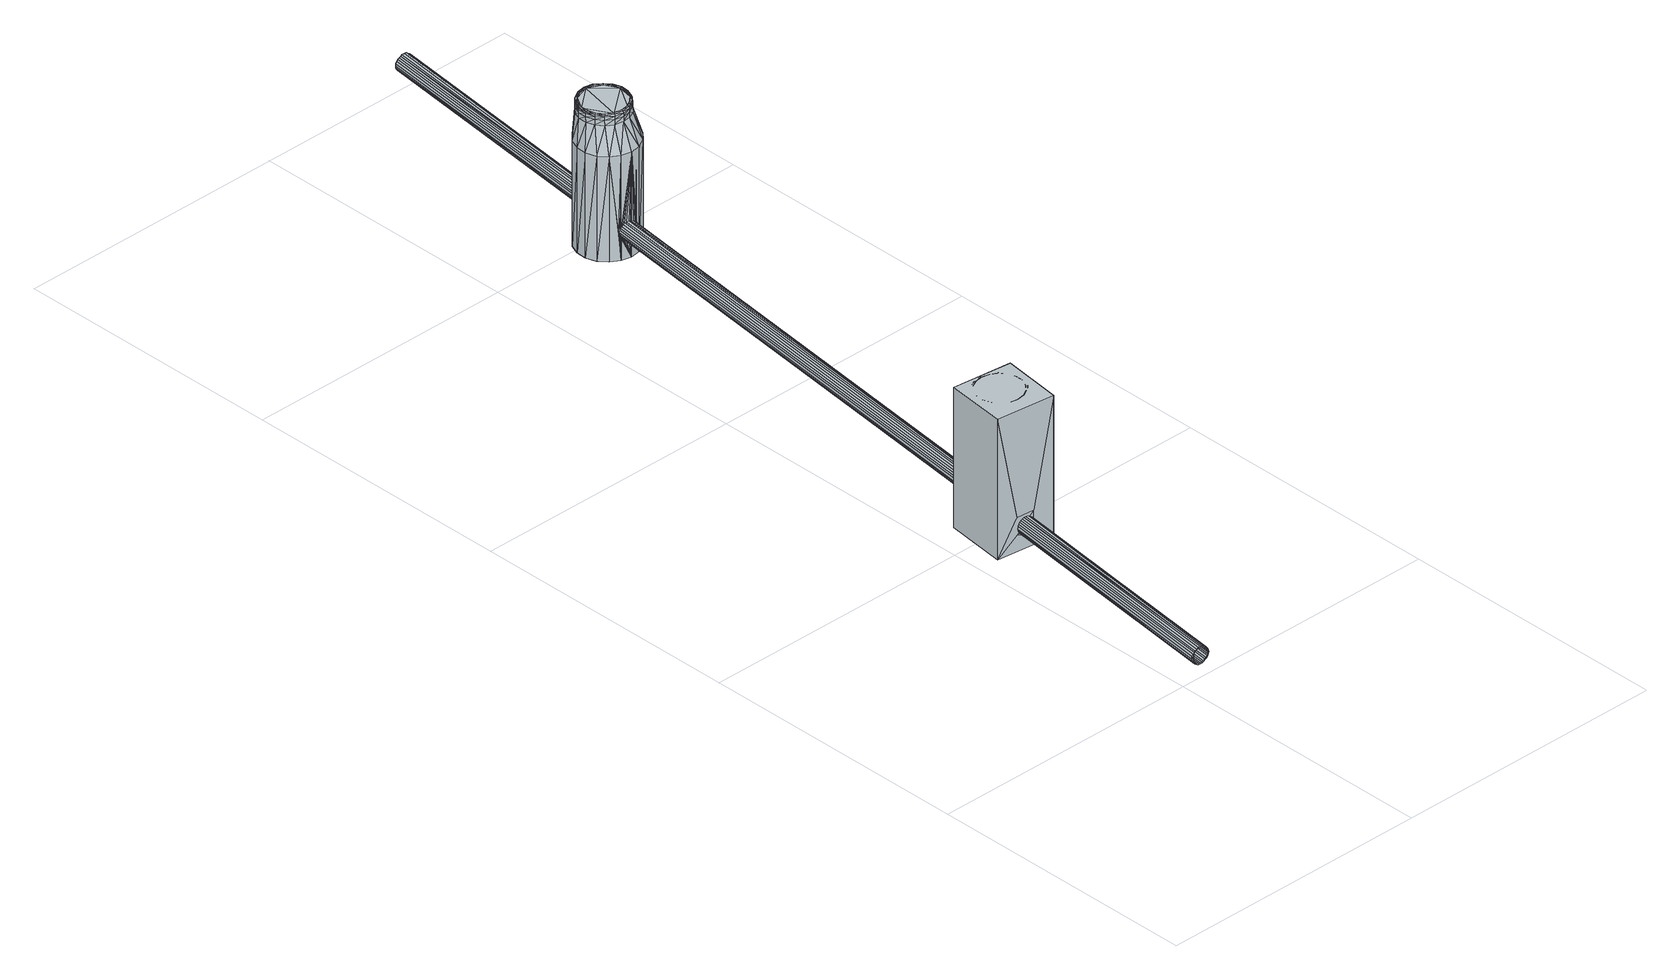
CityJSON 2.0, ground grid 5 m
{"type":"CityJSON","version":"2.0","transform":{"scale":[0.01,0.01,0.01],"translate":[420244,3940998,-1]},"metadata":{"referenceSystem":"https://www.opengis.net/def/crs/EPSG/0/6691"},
"CityObjects":{
"object1":{"type":"GenericCityObject","attributes":{"function":"5500","DmGeometricAttribute.dmCode":"0001","occupierType":"600"},"geometry":[{"type":"MultiSurface","lod":"3","boundaries":[[[0,1,2,3]],[[1,4,5,2]],[[4,6,7,5]],[[6,8,9,7]],[[8,10,11,9]],[[10,12,13,11]],[[12,14,13]],[[14,15,16,17]],[[15,18,19,16]],[[18,20,21,19]],[[20,22,23,21]],[[22,24,25,23]],[[24,26,27,25]],[[26,28,29,27]],[[28,30,31,29]],[[30,32,33,31]],[[32,34,35,33]],[[34,36,37,35]],[[36,38,39,37]],[[38,40,41,39]],[[40,42,43,41]],[[42,44,45,43]],[[44,46,47,45]],[[46,48,49,47]],[[48,50,51,49]],[[50,52,53,51]],[[52,54,55,53]],[[54,0,55]],[[56,57,58,59]],[[57,60,61,58]],[[60,62,63,61]],[[62,64,65,63]],[[64,66,67,65]],[[66,68,67]],[[68,69,70,71]],[[69,72,70]],[[72,73,74,75]],[[73,76,77,74]],[[76,78,77]],[[78,79,80,81]],[[79,82,83,80]],[[82,84,85,83]],[[84,86,87,85]],[[86,88,87]],[[88,89,90,91]],[[89,92,93,90]],[[92,94,95,93]],[[94,96,97,95]],[[96,98,99,97]],[[98,100,101,99]],[[100,102,103,101]],[[102,104,103]],[[104,105,106,107]],[[105,108,106]],[[108,109,110,111]],[[109,56,59,110]],[[49,67,71,45,47]],[[66,64,48]],[[43,45,71,70]],[[41,43,75]],[[39,41,75,74]],[[37,39,74,77]],[[35,37,77,81]],[[33,35,81,80]],[[31,33,83]],[[29,31,83,85]],[[27,29,85,87]],[[25,27,87,91]],[[23,25,91,90]],[[21,23,90,93]],[[19,21,95]],[[16,19,95,97]],[[17,16,97,99]],[[13,17,99,101]],[[11,13,101,103]],[[9,11,103,107]],[[7,9,106]],[[5,7,106,111]],[[2,5,110]],[[3,2,110,59]],[[58,55,3,59]],[[53,55,58]],[[63,51,53,61]],[[65,49,51,63]],[[67,49,65]],[[50,48,64,62]],[[52,50,62,60]],[[54,52,60,57]],[[0,54,57,56]],[[1,0,56]],[[108,4,1,109]],[[105,6,4,108]],[[8,6,105]],[[10,8,104]],[[100,12,10,102]],[[98,14,12,100]],[[96,15,14,98]],[[94,18,15,96]],[[92,20,18,94]],[[89,22,20,92]],[[88,24,22,89]],[[86,26,24,88]],[[84,28,26,86]],[[30,28,84]],[[79,32,30,82]],[[34,32,79]],[[76,36,34,78]],[[73,38,36,76]],[[72,40,38,73]],[[69,42,40,72]],[[68,44,42,69]],[[44,68,66,48,46]],[[17,13,14]],[[3,55,0]],[[71,67,68]],[[75,70,72]],[[81,77,78]],[[91,87,88]],[[107,103,104]],[[111,106,108]],[[70,75,43]],[[80,83,33]],[[93,95,21]],[[107,106,9]],[[111,110,5]],[[61,53,58]],[[109,1,56]],[[104,8,105]],[[102,10,104]],[[82,30,84]],[[78,34,79]]]}]},
"object2":{"type":"GenericCityObject","attributes":{"function":"5610","occupierType":"600","year":1974},"geometry":[{"type":"MultiSurface","lod":"2","boundaries":[[[112,113,114,115]],[[113,112,116,117]],[[115,114,118,119]],[[120,121,122]],[[123,124,114,113]],[[114,124,125,118]],[[123,117,126,124]],[[117,118,126]],[[119,118,117,116]],[[120,127,112]],[[121,120,115]],[[122,121,119]],[[127,122,116]],[[113,117,123]],[[125,124,126]],[[127,120,122]],[[125,126,118]],[[115,120,112]],[[119,121,115]],[[116,122,119]],[[112,127,116]]]}]},
"object3":{"type":"GenericCityObject","attributes":{"function":"5610","DmGeometricAttribute.dmCode":"0001","occupierType":"600","year":1974},"geometry":[{"type":"MultiSurface","lod":"3","boundaries":[[[128,129,130]],[[131,132,129]],[[133,134,132]],[[132,134,129]],[[135,136,134]],[[137,138,136]],[[136,138,134]],[[139,140,138]],[[141,142,140]],[[140,142,138]],[[138,142,134]],[[134,142,129]],[[143,144,142]],[[142,144,129]],[[129,144,130]],[[130,144,145]],[[146,145,147]],[[144,147,145]],[[148,130,146]],[[145,146,130]],[[149,128,148]],[[130,148,128]],[[150,129,149]],[[128,149,129]],[[151,131,150]],[[129,150,131]],[[152,153,154]],[[155,156,133]],[[157,158,133]],[[159,135,160]],[[134,160,135]],[[161,136,159]],[[135,159,136]],[[162,137,161]],[[136,161,137]],[[163,138,162]],[[137,162,138]],[[164,139,163]],[[138,163,139]],[[165,140,164]],[[139,164,140]],[[166,167,168]],[[169,170,141]],[[171,172,142]],[[147,144,173]],[[143,173,144]],[[174,175,146]],[[175,176,148]],[[176,177,149]],[[177,178,150]],[[178,179,151]],[[151,179,154]],[[180,154,179]],[[181,182,154]],[[183,154,182]],[[184,185,181]],[[160,181,185]],[[186,159,160]],[[186,187,159]],[[161,159,187]],[[188,162,161]],[[188,189,162]],[[163,162,189]],[[189,190,163]],[[164,163,190]],[[190,191,164]],[[165,164,191]],[[191,192,165]],[[168,165,192]],[[193,194,168]],[[195,196,173]],[[197,173,196]],[[173,197,147]],[[174,147,197]],[[174,198,175]],[[199,175,198]],[[175,199,176]],[[200,176,199]],[[176,200,177]],[[201,177,200]],[[177,201,178]],[[202,178,201]],[[202,203,179]],[[184,181,154]],[[203,180,179]],[[204,205,184]],[[185,184,205]],[[206,186,185]],[[207,187,186]],[[207,208,187]],[[188,187,208]],[[208,209,188]],[[189,188,209]],[[209,210,189]],[[190,189,210]],[[210,211,190]],[[191,190,211]],[[212,192,211]],[[191,211,192]],[[192,196,195]],[[196,213,197]],[[214,197,213]],[[197,214,174]],[[198,174,214]],[[215,199,216]],[[198,216,199]],[[217,200,215]],[[199,215,200]],[[218,201,217]],[[200,217,201]],[[218,202,201]],[[219,203,220]],[[202,220,203]],[[204,184,221]],[[180,221,184]],[[222,221,219]],[[203,219,221]],[[223,205,224]],[[204,224,205]],[[225,206,223]],[[205,223,206]],[[226,207,225]],[[206,225,207]],[[227,208,226]],[[207,226,208]],[[228,209,227]],[[208,227,209]],[[229,210,228]],[[209,228,210]],[[229,211,210]],[[230,212,231]],[[211,231,212]],[[213,196,212]],[[192,212,196]],[[232,214,233]],[[213,233,214]],[[232,198,214]],[[234,235,216]],[[215,216,235]],[[235,236,215]],[[217,215,236]],[[236,237,217]],[[218,217,237]],[[218,238,220]],[[238,239,220]],[[219,220,239]],[[224,204,222]],[[221,222,204]],[[239,240,219]],[[222,219,240]],[[241,242,224]],[[223,224,242]],[[242,243,223]],[[225,223,243]],[[225,244,226]],[[244,245,226]],[[227,226,245]],[[245,246,227]],[[228,227,246]],[[246,247,228]],[[229,228,247]],[[229,248,231]],[[248,249,231]],[[230,231,249]],[[233,213,230]],[[212,230,213]],[[250,251,233]],[[232,233,251]],[[232,234,216]],[[235,234,252]],[[253,252,234]],[[236,235,254]],[[252,254,235]],[[237,236,255]],[[254,255,236]],[[238,237,256]],[[255,256,237]],[[239,238,257]],[[256,257,238]],[[240,241,222]],[[224,222,241]],[[258,239,257]],[[259,241,260]],[[243,242,261]],[[259,261,242]],[[244,243,262]],[[261,262,243]],[[245,244,263]],[[262,263,244]],[[246,245,264]],[[263,264,245]],[[247,246,265]],[[264,265,246]],[[248,247,266]],[[265,266,247]],[[249,250,230]],[[233,230,250]],[[249,248,267]],[[266,267,248]],[[268,250,269]],[[234,251,253]],[[268,253,251]],[[253,270,252]],[[270,271,252]],[[254,252,271]],[[271,272,254]],[[255,254,272]],[[272,273,255]],[[256,255,273]],[[256,274,257]],[[241,240,260]],[[258,260,240]],[[274,275,257]],[[258,257,275]],[[276,277,260]],[[259,260,277]],[[277,278,259]],[[261,259,278]],[[261,279,262]],[[279,280,262]],[[263,262,280]],[[280,281,263]],[[264,263,281]],[[281,282,264]],[[265,264,282]],[[282,283,265]],[[266,265,283]],[[250,249,269]],[[267,269,249]],[[283,284,266]],[[267,266,284]],[[285,286,269]],[[268,269,286]],[[286,287,268]],[[253,268,287]],[[280,279,281]],[[278,277,279]],[[276,275,277]],[[277,275,279]],[[274,273,275]],[[272,271,273]],[[273,271,275]],[[270,287,271]],[[286,285,287]],[[287,285,271]],[[271,285,275]],[[275,285,279]],[[284,283,285]],[[285,283,279]],[[279,283,281]],[[281,283,282]],[[275,276,258]],[[260,258,276]],[[284,285,267]],[[269,267,285]],[[288,289,290]],[[291,292,289]],[[293,294,292]],[[292,294,289]],[[295,296,294]],[[297,298,296]],[[296,298,294]],[[299,300,298]],[[301,302,300]],[[300,302,298]],[[298,302,294]],[[294,302,289]],[[303,304,302]],[[302,304,289]],[[289,304,290]],[[290,304,305]],[[305,304,306]],[[307,306,304]],[[290,305,308]],[[306,308,305]],[[288,290,309]],[[308,309,290]],[[310,311,312]],[[313,314,289]],[[315,292,291]],[[293,292,316]],[[317,316,292]],[[294,293,318]],[[316,318,293]],[[319,294,318]],[[296,295,320]],[[319,320,295]],[[321,296,320]],[[298,297,322]],[[321,322,297]],[[323,324,325]],[[326,327,300]],[[328,329,301]],[[302,301,330]],[[331,330,301]],[[303,302,332]],[[330,332,302]],[[304,303,307]],[[332,307,303]],[[333,306,334]],[[307,334,306]],[[335,308,333]],[[306,333,308]],[[336,309,335]],[[308,335,309]],[[312,309,336]],[[337,338,312]],[[339,340,341]],[[317,341,340]],[[340,342,317]],[[316,317,342]],[[342,343,316]],[[318,316,343]],[[343,344,318]],[[319,318,344]],[[344,345,319]],[[320,319,345]],[[345,346,320]],[[321,320,346]],[[346,347,321]],[[322,321,347]],[[347,348,322]],[[325,322,348]],[[349,350,325]],[[351,325,350]],[[352,331,353]],[[349,353,331]],[[354,330,352]],[[331,352,330]],[[355,332,354]],[[330,354,332]],[[334,307,355]],[[332,355,307]],[[333,334,356]],[[357,356,334]],[[358,333,356]],[[336,335,359]],[[358,359,335]],[[360,336,361]],[[359,361,336]],[[339,341,360]],[[312,360,341]],[[362,339,363]],[[342,340,364]],[[362,364,340]],[[343,342,365]],[[364,365,342]],[[366,343,365]],[[345,344,367]],[[366,367,344]],[[346,345,368]],[[367,368,345]],[[347,346,369]],[[368,369,346]],[[348,347,370]],[[369,370,347]],[[353,349,325]],[[371,353,372]],[[354,352,373]],[[371,373,352]],[[355,354,374]],[[373,374,354]],[[357,355,374]],[[363,361,362]],[[359,358,361]],[[356,357,358]],[[358,357,361]],[[374,373,357]],[[371,372,373]],[[373,372,357]],[[370,369,372]],[[368,367,369]],[[369,367,372]],[[372,367,357]],[[357,367,361]],[[366,365,367]],[[367,365,361]],[[361,365,362]],[[362,365,364]],[[339,360,363]],[[361,363,360]],[[372,348,370]],[[375,376,377]],[[376,378,377]],[[379,377,378]],[[380,381,382]],[[375,382,381]],[[379,383,384]],[[385,381,380]],[[383,386,384]],[[387,384,386]],[[153,388,389]],[[385,389,388]],[[386,390,387]],[[391,387,390]],[[337,388,153]],[[391,315,155]],[[392,337,152]],[[155,315,156]],[[393,337,392]],[[315,394,395]],[[396,338,393]],[[395,394,397]],[[398,397,394]],[[399,400,401]],[[396,401,400]],[[397,398,402]],[[314,402,398]],[[183,399,401]],[[314,313,403]],[[311,310,183]],[[313,404,157]],[[405,311,406]],[[182,406,311]],[[404,407,157]],[[158,157,407]],[[408,405,409]],[[406,409,405]],[[158,407,410]],[[411,410,407]],[[412,408,413]],[[409,413,408]],[[411,412,413]],[[414,415,416]],[[417,416,415]],[[415,172,418]],[[324,414,416]],[[172,171,419]],[[323,193,324]],[[419,420,326]],[[421,194,323]],[[326,420,327]],[[422,327,420]],[[423,421,424]],[[327,422,425]],[[426,425,422]],[[427,428,423]],[[426,429,430]],[[431,432,351]],[[427,351,432]],[[430,429,433]],[[170,433,429]],[[350,431,351]],[[170,169,328]],[[434,167,350]],[[166,350,167]],[[328,169,329]],[[435,329,169]],[[436,167,434]],[[435,437,329]],[[438,329,437]],[[439,440,441]],[[436,441,440]],[[437,442,438]],[[443,438,442]],[[444,445,439]],[[440,439,445]],[[442,446,443]],[[447,443,446]],[[448,449,444]],[[445,444,449]],[[446,450,447]],[[451,447,450]],[[452,449,448]],[[450,452,451]],[[453,451,452]],[[389,154,153]],[[380,154,389]],[[382,154,380]],[[377,131,382]],[[151,154,131]],[[131,154,382]],[[379,131,377]],[[384,131,379]],[[387,131,384]],[[391,131,387]],[[391,155,131]],[[132,131,155]],[[395,133,156]],[[397,133,395]],[[402,133,397]],[[403,133,402]],[[157,133,403]],[[410,133,158]],[[413,133,410]],[[409,181,413]],[[160,413,181]],[[413,160,133]],[[134,133,160]],[[406,181,409]],[[182,181,406]],[[436,168,167]],[[440,168,436]],[[445,168,440]],[[449,168,445]],[[452,140,449]],[[165,168,140]],[[140,168,449]],[[450,140,452]],[[446,140,450]],[[442,140,446]],[[437,140,442]],[[435,140,437]],[[141,140,169]],[[429,141,170]],[[426,141,429]],[[422,141,426]],[[420,141,422]],[[142,141,171]],[[415,142,172]],[[414,195,415]],[[173,415,195]],[[415,173,142]],[[143,142,173]],[[193,195,414]],[[401,154,183]],[[396,154,401]],[[393,154,396]],[[392,154,393]],[[152,154,392]],[[421,168,194]],[[428,168,421]],[[432,168,428]],[[431,168,432]],[[166,168,431]],[[405,312,311]],[[408,312,405]],[[412,288,408]],[[309,312,288]],[[288,312,408]],[[411,288,412]],[[407,289,411]],[[288,411,289]],[[404,289,407]],[[313,289,404]],[[398,289,314]],[[394,289,398]],[[291,289,315]],[[386,292,390]],[[383,292,386]],[[378,292,383]],[[376,292,378]],[[375,341,376]],[[292,376,341]],[[381,341,375]],[[385,341,381]],[[388,341,385]],[[337,341,388]],[[416,325,324]],[[417,298,416]],[[322,325,298]],[[298,325,416]],[[418,298,417]],[[419,299,418]],[[298,418,299]],[[326,299,419]],[[425,300,327]],[[430,300,425]],[[433,300,430]],[[328,300,433]],[[438,301,329]],[[443,301,438]],[[447,301,443]],[[451,301,447]],[[453,301,451]],[[331,301,453]],[[448,331,453]],[[444,331,448]],[[439,331,444]],[[441,331,439]],[[434,331,441]],[[349,331,350]],[[400,312,338]],[[399,312,400]],[[310,312,399]],[[427,325,351]],[[423,325,427]],[[424,325,423]],[[323,325,424]],[[132,155,133]],[[147,174,146]],[[146,175,148]],[[148,176,149]],[[149,177,150]],[[150,178,151]],[[185,186,160]],[[187,188,161]],[[195,193,168]],[[178,202,179]],[[180,184,154]],[[221,180,203]],[[205,206,185]],[[206,207,186]],[[168,192,195]],[[220,202,218]],[[231,211,229]],[[216,198,232]],[[237,238,218]],[[243,244,225]],[[247,248,229]],[[251,234,232]],[[240,239,258]],[[242,241,259]],[[251,250,268]],[[287,270,253]],[[273,274,256]],[[278,279,261]],[[390,292,315]],[[295,294,319]],[[297,296,321]],[[299,326,300]],[[300,328,301]],[[360,312,336]],[[341,337,312]],[[335,333,358]],[[340,339,362]],[[344,343,366]],[[348,353,325]],[[352,353,371]],[[334,355,357]],[[353,348,372]],[[382,375,377]],[[378,383,379]],[[389,385,380]],[[152,337,153]],[[390,315,391]],[[338,337,393]],[[156,315,395]],[[400,338,396]],[[310,399,183]],[[402,314,403]],[[182,311,183]],[[403,313,157]],[[410,411,413]],[[417,415,418]],[[193,414,324]],[[418,172,419]],[[194,193,323]],[[171,420,419]],[[424,421,323]],[[428,421,423]],[[432,428,427]],[[425,426,430]],[[166,431,350]],[[433,170,328]],[[441,436,434]],[[453,452,448]],[[435,169,140]],[[420,171,141]],[[394,315,289]],[[317,292,341]],[[434,350,331]]]}]},
"object4":{"type":"GenericCityObject","attributes":{"function":"5500","DmGeometricAttribute.dmCode":"0001","occupierType":"600","maxDepth":2,"minDepth":1.95,"innerDiamiter":286},"geometry":[{"type":"MultiSurface","lod":"3","boundaries":[[[454,455,456,457]],[[455,458,459,456]],[[458,460,461,459]],[[460,462,463,461]],[[462,464,465,463]],[[464,466,467,465]],[[466,468,469,467]],[[468,470,471,469]],[[470,472,473,471]],[[472,474,475,473]],[[474,476,477,475]],[[476,478,479,477]],[[478,480,479]],[[480,481,482,483]],[[481,484,485,482]],[[484,486,485]],[[486,487,488]],[[487,489,490,491]],[[489,492,493,490]],[[492,494,495,493]],[[494,496,497,495]],[[496,498,497]],[[498,499,500,501]],[[499,502,503,500]],[[502,504,503]],[[504,505,506,507]],[[505,508,506]],[[508,454,457,509]],[[510,511,512,513]],[[511,514,515,512]],[[514,516,517,515]],[[516,518,519,517]],[[518,520,521,519]],[[520,522,523,521]],[[522,524,525,523]],[[524,526,527,525]],[[526,528,529,527]],[[528,530,531,529]],[[530,532,533,531]],[[532,534,535,533]],[[534,536,537,535]],[[536,538,537]],[[538,539,540,541]],[[539,542,543,540]],[[542,544,545,543]],[[544,546,547,545]],[[546,548,549,547]],[[548,550,551,549]],[[550,552,553,551]],[[552,554,555,553]],[[554,556,557,555]],[[556,558,559,557]],[[558,560,559]],[[560,561,562,563]],[[561,564,565,562]],[[564,510,513,565]],[[503,521,523,501,500]],[[520,518,502]],[[497,501,523,525]],[[495,497,525,527]],[[493,495,527,529]],[[490,493,529,531]],[[491,490,531,533]],[[488,491,533,535]],[[485,488,535,537]],[[482,485,537,541]],[[483,482,541,540]],[[479,483,540,543]],[[477,479,543,545]],[[475,477,545,547]],[[473,475,547,549]],[[471,473,549,551]],[[469,471,551,553]],[[467,469,553,555]],[[465,467,555,557]],[[463,465,557,559]],[[461,463,559,563]],[[459,461,563,562]],[[456,459,562,565]],[[457,456,565,513]],[[512,509,457,513]],[[515,506,509,512]],[[517,507,506,515]],[[519,503,507,517]],[[521,503,519]],[[504,502,518,516]],[[505,504,516,514]],[[508,505,514,511]],[[454,508,511,510]],[[564,455,454,510]],[[561,458,455,564]],[[560,460,458,561]],[[558,462,460,560]],[[556,464,462,558]],[[554,466,464,556]],[[552,468,466,554]],[[550,470,468,552]],[[548,472,470,550]],[[546,474,472,548]],[[544,476,474,546]],[[542,478,476,544]],[[539,480,478,542]],[[538,481,480,539]],[[484,481,538]],[[534,486,484,536]],[[532,487,486,534]],[[489,487,532]],[[528,492,489,530]],[[526,494,492,528]],[[524,496,494,526]],[[522,498,496,524]],[[498,522,520,502,499]],[[483,479,480]],[[488,485,486]],[[491,488,487]],[[501,497,498]],[[507,503,504]],[[509,506,508]],[[541,537,538]],[[563,559,560]],[[536,484,538]],[[530,489,532]]]}]},
"object5":{"type":"GenericCityObject","attributes":{"function":"5610","DmGeometricAttribute.dmCode":"0001","occupierType":"600","year":1974},"geometry":[{"type":"MultiSurface","lod":"3","boundaries":[[[566,567,568]],[[569,570,567]],[[571,572,570]],[[570,572,567]],[[573,574,572]],[[575,576,574]],[[574,576,572]],[[577,578,576]],[[579,580,578]],[[578,580,576]],[[576,580,572]],[[572,580,567]],[[581,582,580]],[[580,582,567]],[[567,582,568]],[[568,582,583]],[[584,583,585]],[[582,585,583]],[[586,568,584]],[[583,584,568]],[[587,566,586]],[[568,586,566]],[[588,567,587]],[[566,587,567]],[[589,569,588]],[[567,588,569]],[[590,591,592]],[[593,594,571]],[[595,596,571]],[[597,573,598]],[[572,598,573]],[[599,574,597]],[[573,597,574]],[[600,575,599]],[[574,599,575]],[[601,576,600]],[[575,600,576]],[[602,577,601]],[[576,601,577]],[[602,578,577]],[[603,604,605]],[[606,607,579]],[[608,609,580]],[[585,582,610]],[[581,610,582]],[[585,611,584]],[[612,584,611]],[[584,612,586]],[[613,586,612]],[[586,613,587]],[[614,587,613]],[[587,614,588]],[[615,588,614]],[[588,615,589]],[[616,589,615]],[[589,616,592]],[[617,592,616]],[[618,619,592]],[[620,621,622]],[[598,622,621]],[[621,623,598]],[[597,598,623]],[[623,624,597]],[[599,597,624]],[[624,625,599]],[[600,599,625]],[[625,626,600]],[[601,600,626]],[[626,627,601]],[[602,601,627]],[[627,628,602]],[[629,602,628]],[[628,630,629]],[[605,629,630]],[[631,632,605]],[[633,605,632]],[[634,635,610]],[[610,635,585]],[[611,585,635]],[[611,636,612]],[[637,612,636]],[[612,637,613]],[[638,613,637]],[[613,638,614]],[[639,614,638]],[[614,639,615]],[[640,615,639]],[[615,640,616]],[[641,616,640]],[[617,620,592]],[[622,592,620]],[[642,617,641]],[[616,641,617]],[[643,644,620]],[[621,620,644]],[[645,623,621]],[[645,646,623]],[[624,623,646]],[[646,647,624]],[[625,624,647]],[[648,626,625]],[[648,649,626]],[[627,626,649]],[[649,650,627]],[[628,627,650]],[[650,630,628]],[[605,630,631]],[[634,631,630]],[[634,651,635]],[[652,635,651]],[[635,652,611]],[[636,611,652]],[[653,637,654]],[[636,654,637]],[[655,638,653]],[[637,653,638]],[[656,639,655]],[[638,655,639]],[[657,640,656]],[[639,656,640]],[[658,641,657]],[[640,657,641]],[[643,620,642]],[[617,642,620]],[[658,642,641]],[[659,644,660]],[[643,660,644]],[[661,645,659]],[[644,659,645]],[[661,646,645]],[[662,647,663]],[[646,663,647]],[[664,648,662]],[[647,662,648]],[[665,649,664]],[[648,664,649]],[[666,650,665]],[[649,665,650]],[[666,667,650]],[[667,634,630]],[[668,652,669]],[[651,669,652]],[[654,636,668]],[[652,668,636]],[[670,671,654]],[[653,654,671]],[[671,672,653]],[[655,653,672]],[[672,673,655]],[[656,655,673]],[[673,674,656]],[[657,656,674]],[[674,675,657]],[[658,657,675]],[[660,643,676]],[[642,676,643]],[[658,677,676]],[[660,678,659]],[[678,679,659]],[[661,659,679]],[[679,680,661]],[[663,661,680]],[[680,681,663]],[[662,663,681]],[[681,682,662]],[[664,662,682]],[[682,683,664]],[[665,664,683]],[[665,684,666]],[[684,685,666]],[[686,666,685]],[[669,651,686]],[[667,686,651]],[[687,688,669]],[[668,669,688]],[[668,670,654]],[[689,670,690]],[[672,671,691]],[[689,691,671]],[[673,672,692]],[[691,692,672]],[[674,673,693]],[[692,693,673]],[[675,674,694]],[[693,694,674]],[[677,695,676]],[[660,676,695]],[[677,675,696]],[[694,696,675]],[[678,695,697]],[[698,697,695]],[[699,678,697]],[[680,679,700]],[[699,700,679]],[[681,680,701]],[[700,701,680]],[[682,681,702]],[[701,702,681]],[[683,682,703]],[[702,703,682]],[[684,683,704]],[[703,704,683]],[[685,687,686]],[[669,686,687]],[[685,684,705]],[[704,705,684]],[[688,687,706]],[[707,706,687]],[[670,688,690]],[[706,690,688]],[[708,709,690]],[[689,690,709]],[[709,710,689]],[[691,689,710]],[[691,711,692]],[[711,712,692]],[[693,692,712]],[[712,713,693]],[[694,693,713]],[[695,677,698]],[[696,698,677]],[[694,714,696]],[[715,716,698]],[[697,698,716]],[[716,717,697]],[[699,697,717]],[[699,718,700]],[[718,719,700]],[[701,700,719]],[[701,720,702]],[[720,721,702]],[[703,702,721]],[[721,722,703]],[[704,703,722]],[[687,685,707]],[[705,707,685]],[[704,723,705]],[[724,725,707]],[[706,707,725]],[[725,708,706]],[[690,706,708]],[[719,718,720]],[[717,716,718]],[[715,714,716]],[[716,714,718]],[[713,712,714]],[[711,710,712]],[[712,710,714]],[[709,708,710]],[[725,724,708]],[[708,724,710]],[[710,724,714]],[[714,724,718]],[[723,722,724]],[[724,722,718]],[[718,722,720]],[[720,722,721]],[[696,715,698]],[[705,724,707]],[[726,727,728]],[[729,730,727]],[[731,732,730]],[[730,732,727]],[[733,734,732]],[[735,736,734]],[[734,736,732]],[[737,738,736]],[[739,740,738]],[[738,740,736]],[[736,740,732]],[[732,740,727]],[[741,742,740]],[[740,742,727]],[[727,742,728]],[[728,742,743]],[[743,742,744]],[[745,744,742]],[[746,743,744]],[[726,728,747]],[[746,747,728]],[[748,749,750]],[[751,752,727]],[[753,730,754]],[[731,730,755]],[[756,755,730]],[[732,731,757]],[[755,757,731]],[[733,732,758]],[[757,758,732]],[[734,733,759]],[[758,759,733]],[[735,734,760]],[[759,760,734]],[[736,735,761]],[[760,761,735]],[[762,763,764]],[[765,766,738]],[[767,768,739]],[[769,739,770]],[[741,740,771]],[[769,771,740]],[[742,741,745]],[[771,745,741]],[[772,744,773]],[[745,773,744]],[[774,746,772]],[[744,772,746]],[[775,747,774]],[[746,774,747]],[[776,750,775]],[[747,775,750]],[[777,778,750]],[[779,750,778]],[[780,781,777]],[[756,777,781]],[[782,755,756]],[[782,783,755]],[[757,755,783]],[[783,784,757]],[[758,757,784]],[[784,785,758]],[[759,758,785]],[[785,786,759]],[[760,759,786]],[[786,787,760]],[[761,760,787]],[[787,788,761]],[[764,761,788]],[[789,790,764]],[[791,764,790]],[[792,770,793]],[[789,793,770]],[[794,769,792]],[[770,792,769]],[[771,769,794]],[[773,745,795]],[[771,795,745]],[[772,773,796]],[[797,796,773]],[[774,772,798]],[[796,798,772]],[[775,774,799]],[[798,799,774]],[[776,775,800]],[[799,800,775]],[[780,777,776]],[[750,776,777]],[[801,780,802]],[[803,781,801]],[[783,782,804]],[[803,804,782]],[[784,783,805]],[[804,805,783]],[[785,784,806]],[[805,806,784]],[[786,785,807]],[[806,807,785]],[[787,786,808]],[[807,808,786]],[[788,787,809]],[[808,809,787]],[[788,793,764]],[[789,764,793]],[[792,793,810]],[[811,810,793]],[[812,792,810]],[[795,794,813]],[[812,813,794]],[[797,795,813]],[[802,800,801]],[[799,798,800]],[[796,797,798]],[[798,797,800]],[[813,812,797]],[[810,811,812]],[[812,811,797]],[[809,808,811]],[[807,806,808]],[[808,806,811]],[[811,806,797]],[[797,806,800]],[[805,804,806]],[[806,804,800]],[[800,804,801]],[[801,804,803]],[[780,776,802]],[[800,802,776]],[[793,788,811]],[[809,811,788]],[[814,815,816]],[[816,815,817]],[[818,817,815]],[[819,820,821]],[[814,821,820]],[[817,818,822]],[[609,822,818]],[[763,819,821]],[[609,608,822]],[[823,822,608]],[[633,632,763]],[[608,824,765]],[[825,633,762]],[[824,826,766]],[[827,828,825]],[[766,826,829]],[[830,829,826]],[[831,832,791]],[[827,791,832]],[[830,833,834]],[[790,831,791]],[[833,607,767]],[[835,603,790]],[[836,790,603]],[[767,607,768]],[[606,768,607]],[[604,603,835]],[[768,837,838]],[[839,840,841]],[[604,841,840]],[[837,842,838]],[[843,838,842]],[[844,845,839]],[[840,839,845]],[[842,846,843]],[[847,843,846]],[[848,849,844]],[[845,844,849]],[[846,850,847]],[[851,847,850]],[[852,853,848]],[[849,848,853]],[[850,853,851]],[[852,851,853]],[[854,855,856]],[[857,856,855]],[[857,858,856]],[[859,856,858]],[[860,855,854]],[[858,861,859]],[[862,859,861]],[[863,864,865]],[[860,865,864]],[[861,866,862]],[[867,862,866]],[[591,868,863]],[[864,863,868]],[[866,869,867]],[[870,867,869]],[[871,868,591]],[[870,753,593]],[[872,778,590]],[[871,590,778]],[[753,754,593]],[[594,593,754]],[[873,778,872]],[[754,874,875]],[[876,779,877]],[[873,877,779]],[[875,874,878]],[[879,878,874]],[[880,876,881]],[[877,881,876]],[[878,879,882]],[[752,882,879]],[[619,880,881]],[[752,751,883]],[[749,748,619]],[[751,884,595]],[[885,749,886]],[[618,886,749]],[[884,887,595]],[[596,595,887]],[[888,885,889]],[[886,889,885]],[[596,887,890]],[[891,890,887]],[[892,888,893]],[[889,893,888]],[[890,891,893]],[[892,893,891]],[[863,592,591]],[[865,592,863]],[[854,592,865]],[[856,569,854]],[[859,569,856]],[[862,569,859]],[[867,569,862]],[[870,569,867]],[[570,569,593]],[[875,571,594]],[[878,571,875]],[[882,571,878]],[[883,571,882]],[[595,571,883]],[[890,571,596]],[[893,571,890]],[[889,622,893]],[[598,893,622]],[[572,571,598]],[[893,598,571]],[[886,622,889]],[[618,622,886]],[[840,605,604]],[[845,605,840]],[[849,605,845]],[[853,578,849]],[[629,605,578]],[[578,605,849]],[[850,578,853]],[[846,578,850]],[[842,578,846]],[[837,578,842]],[[837,606,578]],[[579,578,606]],[[833,579,607]],[[830,579,833]],[[826,579,830]],[[824,579,826]],[[824,608,579]],[[580,579,608]],[[818,580,609]],[[815,580,818]],[[820,631,815]],[[610,815,631]],[[581,580,610]],[[815,610,580]],[[819,631,820]],[[632,631,819]],[[881,592,619]],[[877,592,881]],[[873,592,877]],[[872,592,873]],[[590,592,872]],[[828,605,633]],[[832,605,828]],[[831,605,832]],[[836,605,831]],[[603,605,836]],[[885,750,749]],[[888,750,885]],[[892,726,888]],[[747,750,726]],[[726,750,888]],[[891,726,892]],[[887,727,891]],[[726,891,727]],[[884,727,887]],[[751,727,884]],[[879,727,752]],[[874,727,879]],[[874,754,727]],[[729,727,754]],[[869,730,753]],[[866,730,869]],[[861,730,866]],[[858,730,861]],[[857,730,858]],[[777,730,857]],[[855,777,857]],[[860,777,855]],[[864,777,860]],[[868,777,864]],[[871,777,868]],[[778,777,871]],[[821,764,763]],[[814,764,821]],[[816,736,814]],[[761,764,736]],[[736,764,814]],[[817,736,816]],[[822,737,817]],[[736,817,737]],[[823,737,822]],[[765,737,823]],[[829,738,766]],[[834,738,829]],[[767,738,834]],[[838,739,768]],[[843,739,838]],[[847,739,843]],[[851,739,847]],[[852,739,851]],[[770,739,852]],[[848,770,852]],[[844,770,848]],[[839,770,844]],[[841,770,839]],[[835,770,841]],[[790,770,835]],[[876,750,779]],[[880,750,876]],[[748,750,880]],[[827,764,791]],[[825,764,827]],[[762,764,825]],[[570,593,571]],[[629,578,602]],[[622,618,592]],[[631,634,610]],[[644,645,621]],[[647,648,625]],[[667,630,650]],[[676,642,658]],[[663,646,661]],[[686,667,666]],[[651,634,667]],[[675,677,658]],[[695,678,660]],[[683,684,665]],[[688,670,668]],[[671,670,689]],[[679,678,699]],[[710,711,691]],[[713,714,694]],[[717,718,699]],[[719,720,701]],[[722,723,704]],[[714,715,696]],[[723,724,705]],[[728,743,746]],[[729,754,730]],[[737,765,738]],[[738,767,739]],[[740,739,769]],[[781,782,756]],[[795,771,794]],[[781,780,801]],[[782,781,803]],[[794,792,812]],[[773,795,797]],[[820,815,814]],[[632,819,763]],[[762,633,763]],[[823,608,765]],[[828,633,825]],[[765,824,766]],[[832,828,827]],[[829,830,834]],[[836,831,790]],[[834,833,767]],[[841,604,835]],[[606,837,768]],[[865,860,854]],[[590,871,591]],[[869,753,870]],[[779,778,873]],[[594,754,875]],[[748,880,619]],[[882,752,883]],[[618,749,619]],[[883,751,595]],[[589,592,569]],[[854,569,592]],[[870,593,569]],[[756,730,777]],[[789,770,790]]]}]},
"object6":{"type":"GenericCityObject","attributes":{"function":"5500","DmGeometricAttribute.dmCode":"0001","occupierType":"600","maxDepth":1.95,"minDepth":1.85,"innerDiamiter":286},"geometry":[{"type":"MultiSurface","lod":"3","boundaries":[[[894,895,896,897]],[[895,898,899,896]],[[898,900,901,899]],[[900,902,903,901]],[[902,904,905,903]],[[904,906,905]],[[906,907,908,909]],[[907,910,911,908]],[[910,912,913,911]],[[912,914,915,913]],[[914,916,917,915]],[[916,918,919,917]],[[918,920,921,919]],[[920,922,921]],[[922,923,924,925]],[[923,926,927,924]],[[926,928,929,927]],[[928,930,931,929]],[[930,932,933,931]],[[932,934,933]],[[934,935,936,937]],[[935,938,939,936]],[[938,940,941,939]],[[940,942,943,941]],[[942,944,945,943]],[[944,946,947,945]],[[946,948,949,947]],[[948,894,949]],[[950,951,952,953]],[[951,954,955,952]],[[954,956,957,955]],[[956,958,959,957]],[[958,960,961,959]],[[960,962,963,961]],[[962,964,965,963]],[[964,966,967,965]],[[966,968,969,967]],[[968,970,971,969]],[[970,972,971]],[[972,973,974,975]],[[973,976,977,974]],[[976,978,979,977]],[[978,980,981,979]],[[980,982,983,981]],[[982,984,985,983]],[[984,986,985]],[[986,987,988,989]],[[987,990,988]],[[990,991,992,993]],[[991,994,995,992]],[[994,996,997,995]],[[996,998,999,997]],[[998,1000,1001,999]],[[1000,1002,1003,1001]],[[1002,1004,1005,1003]],[[1004,950,953,1005]],[[943,961,963,939,941]],[[960,958,942]],[[936,939,963,965]],[[937,936,965,967]],[[933,937,967,969]],[[931,933,969,971]],[[929,931,971,975]],[[927,929,975,974]],[[924,927,977]],[[925,924,977,979]],[[921,925,979,981]],[[919,921,981,983]],[[917,919,983,985]],[[915,917,985,989]],[[913,915,989,988]],[[911,913,988,993]],[[908,911,993,992]],[[909,908,992,995]],[[905,909,995,997]],[[903,905,997,999]],[[901,903,1001]],[[899,901,1001,1003]],[[896,899,1005]],[[897,896,1005,953]],[[949,897,953]],[[955,947,949,952]],[[945,947,955]],[[959,943,945,957]],[[961,943,959]],[[944,942,956]],[[946,944,956,954]],[[948,946,954,951]],[[894,948,951,950]],[[1004,895,894,950]],[[898,895,1004]],[[1000,900,898,1002]],[[998,902,900,1000]],[[996,904,902,998]],[[994,906,904,996]],[[991,907,906,994]],[[990,910,907,991]],[[987,912,910,990]],[[986,914,912,987]],[[916,914,986]],[[982,918,916,984]],[[980,920,918,982]],[[978,922,920,980]],[[976,923,922,978]],[[926,923,976]],[[972,928,926,973]],[[930,928,972]],[[968,932,930,970]],[[966,934,932,968]],[[964,935,934,966]],[[962,938,935,964]],[[938,962,960,942,940]],[[909,905,906]],[[925,921,922]],[[937,933,934]],[[897,949,894]],[[975,971,972]],[[989,985,986]],[[993,988,990]],[[974,977,927]],[[999,1001,903]],[[1003,1005,899]],[[952,949,953]],[[957,945,955]],[[958,956,942]],[[1002,898,1004]],[[984,916,986]],[[973,926,976]],[[970,930,972]]]}]}
},
"vertices":[
[25,6,134],[25,6,138],[82,474,143],[81,474,139],[27,5,141],[83,474,146],[29,5,144],[85,474,149],[31,5,146],[87,474,151],[34,4,148],[90,473,153],[37,4,150],[93,473,155],[41,4,150],[45,3,150],[101,472,155],[97,472,155],[48,3,148],[104,472,153],[51,2,146],[107,471,151],[53,2,144],[109,471,149],[55,2,141],[111,471,146],[56,2,138],[113,471,143],[57,2,134],[113,471,139],[56,2,130],[113,471,135],[55,2,127],[111,471,132],[53,2,124],[109,471,129],[51,3,122],[107,471,127],[48,3,120],[104,472,125],[45,3,118],[101,472,123],[41,4,118],[97,473,123],[37,4,118],[93,473,123],[34,5,120],[90,474,125],[31,5,122],[87,474,127],[29,5,124],[85,474,129],[27,6,127],[83,474,132],[25,6,130],[82,474,135],[27,5,134],[27,5,131],[83,474,136],[83,474,139],[28,5,128],[84,474,133],[30,5,125],[86,474,130],[32,5,123],[88,474,128],[35,5,121],[91,473,126],[38,4,120],[41,4,120],[97,473,125],[94,473,125],[44,4,120],[47,3,121],[103,472,126],[100,472,125],[50,3,123],[106,472,128],[52,3,125],[54,2,128],[110,471,133],[108,471,130],[55,2,131],[111,471,136],[55,2,134],[111,471,139],[55,2,137],[111,471,142],[54,2,140],[52,2,143],[108,471,148],[110,471,145],[50,3,145],[106,471,150],[47,3,147],[103,472,152],[44,3,148],[100,472,153],[41,4,148],[97,472,153],[38,4,148],[94,473,153],[35,4,147],[91,473,152],[32,5,145],[30,5,143],[86,474,148],[88,473,150],[28,5,140],[27,5,137],[83,474,142],[84,474,145],
[52,555,355],[39,445,355],[146,433,355],[160,542,355],[52,555,97],[39,445,97],[146,433,97],[160,542,97],[121,546,160],[122,546,129],[90,550,129],[77,441,159],[108,437,160],[109,437,127],[77,441,127],[90,551,161],
[53,524,97],[65,538,97],[46,506,97],[82,547,97],[101,550,97],[120,546,97],[136,535,97],[148,520,97],[154,502,97],[153,483,97],[146,465,97],[133,451,97],[116,442,97],[97,440,97],[79,444,97],[63,454,97],[51,469,97],[45,487,97],[45,487,290],[51,469,290],[46,506,290],[53,524,290],[65,538,290],[82,547,290],[101,549,154],[97,549,152],[101,550,290],[101,549,125],[104,549,124],[120,546,130],[121,545,132],[148,520,290],[136,535,290],[154,502,290],[153,483,290],[146,465,290],[133,451,290],[116,442,290],[97,440,154],[100,440,153],[97,440,290],[97,440,123],[93,441,123],[79,444,132],[78,444,135],[63,454,290],[61,483,335],[56,498,335],[57,513,335],[63,528,335],[73,539,335],[87,547,335],[102,549,335],[120,546,290],[120,546,149],[117,546,152],[118,546,335],[131,537,335],[140,525,335],[145,510,335],[145,495,335],[139,480,335],[128,469,335],[115,462,335],[99,459,335],[79,444,146],[80,443,149],[79,444,290],[84,463,335],[71,471,335],[61,483,345],[56,498,345],[57,514,345],[63,528,345],[73,540,345],[87,547,345],[118,546,345],[131,538,345],[140,525,345],[145,511,345],[145,495,345],[139,481,345],[128,469,345],[115,462,345],[99,460,345],[84,463,345],[71,471,345],[56,498,351],[61,483,351],[57,514,351],[63,528,351],[87,547,351],[73,540,351],[102,549,345],[102,549,351],[131,538,351],[118,546,351],[140,525,351],[145,511,351],[145,495,351],[139,481,351],[128,469,351],[99,460,351],[115,462,351],[71,471,351],[84,463,351],[62,484,354],[57,498,354],[58,513,354],[64,528,354],[74,539,354],[87,546,354],[102,548,354],[117,545,354],[130,537,354],[140,525,354],[144,510,354],[144,495,354],[138,481,354],[128,470,354],[114,463,354],[99,461,354],[84,464,354],[71,472,354],[60,499,355],[65,485,355],[61,513,355],[66,526,355],[76,537,355],[88,543,355],[102,545,355],[128,535,355],[116,542,355],[137,524,355],[141,510,355],[141,496,355],[136,483,355],[126,472,355],[114,465,355],[99,463,355],[73,474,355],[85,466,355],[60,499,353],[61,513,353],[66,526,353],[76,537,353],[88,543,353],[102,545,353],[116,542,353],[128,535,353],[137,524,353],[141,510,353],[141,496,353],[136,483,353],[126,472,353],[114,465,353],[99,463,353],[85,466,353],[73,474,353],[65,485,353],[129,528,110],[116,536,110],[139,516,110],[101,540,110],[85,537,110],[72,530,110],[61,518,110],[55,504,110],[55,488,110],[60,473,110],[69,461,110],[82,453,110],[98,450,110],[113,452,110],[127,459,110],[137,471,110],[143,485,110],[144,501,110],[144,501,290],[143,485,290],[139,516,290],[129,528,290],[116,536,151],[118,535,149],[116,536,290],[116,536,127],[113,537,125],[101,539,124],[72,530,290],[85,537,290],[61,518,290],[55,504,290],[55,488,290],[60,473,290],[69,461,290],[82,453,149],[80,454,146],[82,453,290],[82,453,128],[84,452,126],[98,450,123],[101,450,124],[127,459,290],[113,452,290],[137,471,290],[130,509,335],[130,498,335],[127,518,335],[121,526,335],[101,539,154],[106,538,155],[102,534,335],[92,533,335],[101,540,290],[82,528,335],[76,520,335],[72,511,335],[71,500,335],[75,490,335],[81,482,335],[90,477,335],[98,450,290],[98,450,154],[94,450,155],[110,476,335],[100,475,335],[119,481,335],[126,489,335],[130,509,345],[130,498,345],[127,518,345],[121,526,345],[112,532,335],[112,532,345],[92,533,345],[102,534,345],[82,528,345],[76,520,345],[72,511,345],[71,500,345],[75,490,345],[81,482,345],[90,477,345],[110,476,345],[100,475,345],[119,481,345],[126,489,345],[90,538,143],[90,538,139],[91,548,139],[90,538,135],[92,548,136],[93,548,146],[92,538,146],[92,548,143],[92,538,132],[93,548,132],[94,538,149],[94,538,129],[95,549,129],[96,539,152],[95,549,149],[96,539,127],[97,549,127],[104,549,155],[107,548,155],[106,538,123],[107,548,123],[111,547,155],[111,547,124],[110,538,124],[113,537,153],[110,538,155],[114,547,154],[114,547,125],[117,546,127],[118,535,129],[120,534,146],[121,545,146],[120,534,132],[121,533,143],[122,544,143],[122,544,136],[121,533,135],[122,533,139],[123,544,139],[78,444,142],[77,445,139],[79,455,142],[78,455,139],[79,455,135],[80,454,132],[80,443,129],[83,443,151],[83,443,126],[87,452,153],[84,452,151],[87,452,124],[86,442,124],[90,451,154],[86,442,153],[89,441,123],[90,451,123],[93,441,155],[89,441,154],[94,450,123],[101,450,153],[100,440,124],[103,440,151],[103,440,126],[104,450,126],[107,451,149],[105,441,149],[104,450,151],[105,441,129],[107,451,129],[108,451,146],[107,441,146],[107,441,132],[108,451,132],[110,451,142],[109,441,142],[109,441,135],[110,451,135],[109,441,139],[110,451,139],
[89,529,139],[90,529,143],[198,1462,153],[198,1462,149],[91,529,146],[199,1462,156],[93,529,149],[201,1462,159],[95,529,151],[204,1462,161],[98,528,153],[207,1461,163],[102,528,155],[210,1461,165],[105,527,155],[214,1460,165],[109,527,155],[217,1460,165],[112,527,153],[221,1459,163],[115,526,151],[224,1459,161],[118,526,149],[226,1459,159],[120,526,146],[228,1459,156],[121,526,143],[121,526,139],[230,1459,149],[229,1459,153],[121,526,135],[229,1459,145],[120,526,132],[118,526,129],[228,1459,142],[115,526,127],[224,1459,137],[226,1459,139],[112,527,125],[221,1460,135],[109,527,123],[217,1460,133],[105,528,123],[214,1461,133],[102,528,123],[98,528,125],[207,1461,135],[210,1461,133],[95,529,127],[204,1462,137],[93,529,129],[91,529,132],[199,1462,142],[201,1462,139],[90,529,135],[198,1462,145],[91,529,139],[91,529,136],[200,1462,146],[199,1462,149],[93,529,133],[201,1462,143],[94,529,130],[203,1462,140],[96,529,128],[205,1462,138],[99,528,126],[207,1461,136],[102,528,125],[210,1461,135],[105,528,125],[214,1461,135],[109,527,125],[217,1460,135],[112,527,126],[220,1460,136],[114,527,128],[223,1459,138],[117,526,130],[225,1459,140],[118,526,133],[226,1459,143],[119,526,136],[228,1459,146],[120,526,139],[119,526,142],[228,1459,152],[228,1459,149],[118,526,145],[226,1459,155],[116,526,148],[225,1459,158],[114,526,150],[223,1459,160],[112,527,152],[220,1460,162],[109,527,153],[217,1460,163],[105,527,153],[214,1460,163],[102,528,153],[210,1461,163],[99,528,152],[207,1461,162],[96,528,150],[205,1461,160],[94,529,148],[92,529,145],[201,1462,155],[202,1462,158],[91,529,142],[200,1462,152],
[170,1511,97],[183,1525,97],[163,1493,97],[200,1534,97],[219,1537,97],[237,1533,97],[253,1523,97],[265,1508,97],[271,1490,97],[270,1471,97],[263,1453,97],[251,1439,97],[234,1430,97],[215,1427,97],[196,1431,97],[180,1441,97],[168,1456,97],[162,1474,97],[162,1474,290],[168,1456,290],[163,1493,290],[170,1511,290],[183,1525,290],[200,1534,290],[218,1537,164],[214,1536,162],[219,1537,290],[218,1537,135],[221,1537,134],[237,1533,140],[238,1532,142],[265,1508,290],[253,1523,290],[271,1490,290],[270,1471,290],[263,1453,290],[251,1439,290],[215,1427,163],[219,1428,161],[215,1427,290],[215,1427,134],[213,1428,133],[196,1431,139],[195,1432,142],[180,1441,290],[179,1471,335],[174,1485,335],[174,1501,335],[180,1515,335],[191,1527,335],[204,1534,335],[220,1536,335],[237,1533,159],[234,1534,162],[235,1533,335],[248,1525,335],[237,1533,290],[258,1513,335],[263,1498,335],[262,1482,335],[256,1468,335],[246,1456,335],[232,1449,335],[234,1430,290],[217,1447,335],[196,1431,290],[196,1431,158],[199,1430,161],[201,1450,335],[188,1458,335],[179,1471,345],[174,1486,345],[174,1501,345],[180,1516,345],[191,1527,345],[204,1535,345],[220,1537,345],[235,1533,345],[248,1525,345],[258,1513,345],[263,1498,345],[262,1483,345],[256,1468,345],[246,1457,345],[232,1449,345],[201,1450,345],[188,1459,345],[174,1486,351],[179,1471,351],[174,1501,351],[180,1516,351],[191,1527,351],[204,1535,351],[248,1525,351],[235,1533,351],[258,1513,351],[262,1483,351],[263,1498,351],[256,1468,351],[246,1457,351],[232,1449,351],[217,1447,345],[188,1459,351],[201,1450,351],[179,1471,354],[175,1486,354],[175,1501,354],[181,1515,354],[191,1526,354],[205,1534,354],[220,1537,351],[220,1536,354],[247,1524,354],[257,1512,354],[262,1498,354],[261,1483,354],[255,1469,354],[245,1457,354],[232,1450,354],[217,1448,354],[217,1447,351],[202,1451,354],[189,1459,354],[178,1486,355],[182,1473,355],[178,1500,355],[183,1514,355],[193,1524,355],[205,1531,355],[235,1533,354],[220,1533,355],[246,1522,355],[233,1530,355],[254,1511,355],[259,1498,355],[258,1483,355],[253,1470,355],[243,1460,355],[231,1453,355],[217,1451,355],[191,1461,355],[203,1454,355],[182,1473,353],[178,1486,353],[178,1500,353],[183,1514,353],[193,1524,353],[205,1531,353],[220,1533,353],[233,1530,353],[246,1522,353],[254,1511,353],[259,1498,353],[258,1483,353],[253,1470,353],[243,1460,353],[231,1453,353],[217,1451,353],[203,1454,353],[191,1461,353],[247,1516,110],[233,1524,110],[256,1503,110],[218,1527,110],[203,1525,110],[189,1518,110],[178,1506,110],[173,1491,110],[172,1476,110],[177,1461,110],[187,1449,110],[200,1440,110],[215,1437,110],[231,1439,110],[244,1447,110],[255,1458,110],[261,1473,110],[261,1488,110],[261,1488,290],[261,1473,290],[256,1503,290],[247,1516,290],[233,1524,161],[235,1523,159],[233,1524,290],[233,1524,137],[230,1525,135],[216,1527,135],[219,1527,134],[189,1518,290],[203,1525,290],[178,1506,290],[173,1491,290],[172,1476,290],[177,1461,290],[187,1449,290],[200,1440,161],[198,1441,159],[200,1440,290],[200,1440,137],[203,1440,134],[214,1437,133],[217,1437,134],[244,1447,290],[231,1439,290],[255,1458,290],[248,1496,335],[247,1486,335],[244,1506,335],[238,1514,335],[229,1519,335],[218,1527,290],[219,1527,164],[223,1526,165],[219,1522,335],[209,1520,335],[200,1515,335],[193,1508,335],[189,1498,335],[189,1488,335],[192,1478,335],[198,1470,335],[207,1464,335],[215,1437,290],[214,1437,164],[210,1438,165],[227,1464,335],[217,1462,335],[236,1468,335],[243,1476,335],[248,1496,345],[247,1486,345],[244,1506,345],[238,1514,345],[229,1519,345],[209,1520,345],[219,1522,345],[200,1515,345],[193,1508,345],[189,1498,345],[189,1488,345],[192,1478,345],[198,1470,345],[207,1464,345],[227,1464,345],[217,1462,345],[236,1468,345],[243,1476,345],[195,1443,152],[193,1433,149],[195,1444,149],[195,1443,145],[194,1432,145],[195,1432,156],[194,1432,152],[196,1443,156],[196,1443,142],[198,1441,139],[199,1430,136],[203,1440,163],[202,1430,134],[207,1439,164],[202,1430,163],[207,1439,133],[205,1429,133],[209,1428,165],[205,1429,164],[209,1428,133],[210,1438,133],[217,1437,163],[213,1428,164],[219,1428,136],[220,1438,136],[223,1438,159],[222,1428,159],[220,1438,161],[222,1428,139],[223,1438,139],[225,1438,156],[224,1428,156],[224,1428,142],[225,1438,142],[226,1439,152],[225,1429,152],[225,1429,145],[226,1439,145],[226,1439,149],[225,1429,149],[209,1536,153],[207,1526,153],[208,1536,149],[207,1525,149],[207,1526,145],[209,1536,146],[209,1526,156],[209,1526,142],[210,1536,142],[212,1536,159],[211,1526,159],[210,1536,156],[211,1526,139],[212,1536,139],[213,1526,162],[213,1526,137],[214,1536,137],[216,1527,164],[221,1537,165],[224,1536,165],[223,1526,133],[224,1536,133],[227,1525,165],[228,1535,165],[228,1535,134],[227,1525,134],[230,1525,164],[231,1534,164],[231,1534,135],[234,1534,137],[235,1523,139],[237,1522,156],[238,1532,156],[237,1522,142],[238,1521,153],[240,1532,153],[240,1532,146],[238,1521,145],[239,1521,149],[240,1531,149],
[206,1512,149],[207,1512,153],[261,1991,158],[261,1991,154],[208,1512,156],[263,1991,161],[210,1511,159],[265,1991,164],[212,1511,161],[267,1990,166],[215,1511,163],[270,1990,168],[219,1510,165],[222,1510,165],[277,1989,170],[273,1990,170],[226,1509,165],[281,1989,170],[229,1509,163],[284,1988,168],[232,1509,161],[287,1988,166],[235,1508,159],[289,1988,164],[237,1508,156],[291,1988,161],[238,1508,153],[292,1987,158],[238,1508,149],[238,1508,145],[292,1988,150],[293,1987,154],[237,1508,142],[291,1988,147],[235,1509,139],[289,1988,144],[232,1509,137],[287,1988,142],[229,1509,135],[284,1989,140],[226,1510,133],[222,1510,133],[277,1989,138],[281,1989,138],[219,1511,133],[273,1990,138],[215,1511,135],[270,1990,140],[212,1511,137],[267,1991,142],[210,1512,139],[265,1991,144],[208,1512,142],[263,1991,147],[207,1512,145],[261,1991,150],[208,1512,149],[208,1512,146],[263,1991,151],[263,1991,154],[209,1512,143],[264,1991,148],[211,1511,140],[266,1991,145],[213,1511,138],[268,1990,143],[216,1511,136],[271,1990,141],[219,1510,135],[274,1990,140],[222,1510,135],[277,1989,140],[226,1510,135],[280,1989,140],[229,1509,136],[283,1989,141],[231,1509,138],[286,1988,143],[233,1509,140],[235,1508,143],[290,1988,148],[288,1988,145],[236,1508,146],[291,1988,151],[237,1508,149],[291,1988,154],[236,1508,152],[291,1988,157],[235,1508,155],[290,1988,160],[233,1509,158],[288,1988,163],[231,1509,160],[229,1509,162],[283,1988,167],[286,1988,165],[226,1509,163],[222,1510,163],[277,1989,168],[280,1989,168],[219,1510,163],[274,1990,168],[216,1511,162],[271,1990,167],[213,1511,160],[268,1990,165],[211,1511,158],[266,1991,163],[209,1511,155],[264,1991,160],[208,1512,152],[263,1991,157]
]}
